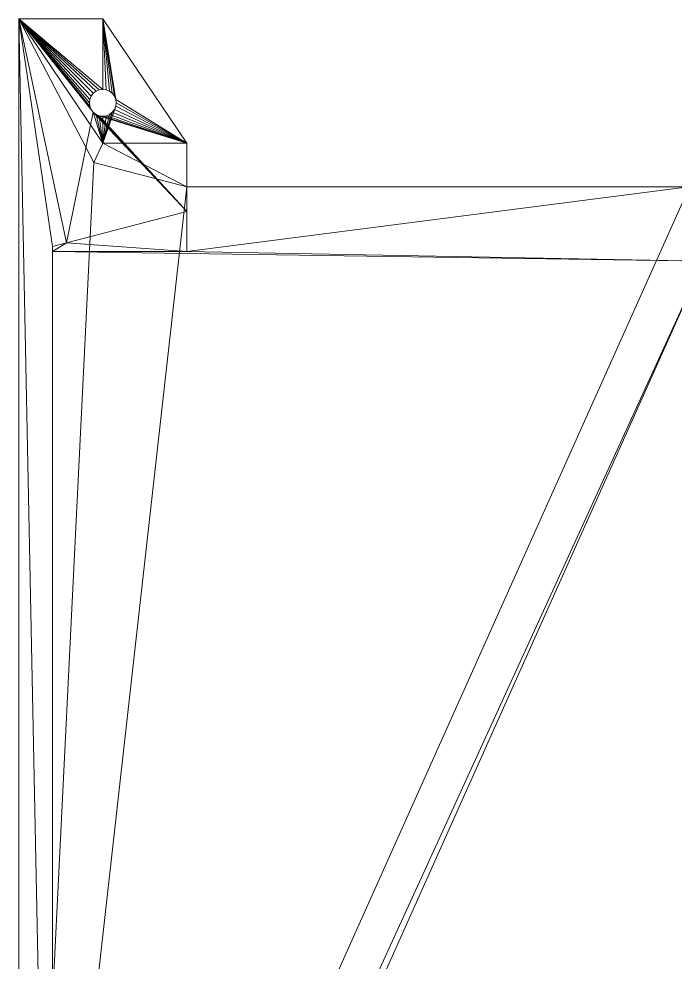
# Model space of a CAD drawing. Header units: millimetres. Extents: x -38752 to -34801, y 260924 to 263752.
# Drawn here: x -36435.5 to -36337.8, y 263231.3 to 263371.8 of the extents above; entities that cross this region are included whole.
import ezdxf

# ---------------------------------------------------------------- set-up
doc = ezdxf.new("R2010")
doc.units = ezdxf.units.MM
doc.layers.add('0.09', color=1, linetype='Continuous', lineweight=9)

msp = doc.modelspace()

# ---------------------------------------------------------------- meshes
at = {"layer": '0.09'}
mesh = msp.add_polyface(dxfattribs=at)
corners = [(-36435.53, 263371.76, 2.07), (-36435.53, 263123.78, 7.07), (-36435.53, 263371.76, 7.07), (-36435.53, 263123.78, 2.07)]
mesh.append_faces([[corners[k] for k in face] for face in [(0, 1, 2), (1, 0, 3)]], dxfattribs={"vtx0": -1})
mesh = msp.add_polyface(dxfattribs=at)
corners = [(-36435.53, 263371.76, 2.07), (-36430.53, 263123.78, 2.07), (-36435.53, 263123.78, 2.07), (-36430.53, 263337.86, 2.07), (-36428.46, 263338.39, 2.07), (-36424.45, 263357.84, 2.07), (-36410.53, 263343.06, 2.07), (-36424.03, 263357.52, 2.07), (-36423.55, 263357.32, 2.07), (-36410.53, 263353.26, 2.07), (-36423.03, 263357.26, 2.07), (-36424.76, 263358.26, 2.07), (-36424.96, 263358.74, 2.07), (-36425.03, 263359.26, 2.07), (-36424.96, 263359.77, 2.07), (-36424.76, 263360.26, 2.07), (-36424.45, 263360.67, 2.07), (-36424.03, 263360.99, 2.07), (-36423.55, 263361.19, 2.07), (-36423.03, 263361.26, 2.07), (-36421.1, 263359.77, 2.07), (-36423.03, 263371.76, 2.07), (-36421.03, 263359.26, 2.07), (-36421.1, 263358.74, 2.07), (-36421.3, 263358.26, 2.07), (-36421.62, 263357.84, 2.07), (-36422.03, 263357.52, 2.07), (-36422.51, 263357.32, 2.07), (-36421.3, 263360.26, 2.07), (-36421.62, 263360.67, 2.07), (-36422.03, 263360.99, 2.07), (-36422.51, 263361.19, 2.07)]
mesh.append_faces([[corners[k] for k in face] for face in [(0, 1, 2)]], dxfattribs={"vtx0": -1})
mesh.append_faces([[corners[k] for k in face] for face in [(1, 0, 3), (3, 0, 4), (4, 5, 6), (6, 8, 9), (5, 0, 11), (11, 0, 12), (12, 0, 13), (13, 0, 14), (14, 0, 15), (15, 0, 16), (16, 0, 17), (17, 0, 18), (18, 0, 19), (9, 20, 21), (20, 9, 22), (22, 9, 23), (23, 9, 24), (24, 9, 25), (25, 9, 26), (26, 9, 27), (27, 9, 10), (21, 19, 0)]], dxfattribs={"vtx0": -1, "vtx1": -1})
mesh.append_faces([[corners[k] for k in face] for face in [(4, 0, 5)]], dxfattribs={"vtx0": -1, "vtx1": -1, "vtx2": -1})
mesh.append_faces([[corners[k] for k in face] for face in [(6, 5, 7), (6, 7, 8), (9, 8, 10), (21, 20, 28), (21, 28, 29), (21, 29, 30), (21, 30, 31), (21, 31, 19)]], dxfattribs={"vtx0": -1, "vtx2": -1})
mesh = msp.add_polyface(dxfattribs=at)
corners = [(-36423.03, 263371.76, 7.07), (-36435.53, 263371.76, 2.07), (-36435.53, 263371.76, 7.07), (-36423.03, 263371.76, 2.07)]
mesh.append_faces([[corners[k] for k in face] for face in [(0, 1, 2), (1, 0, 3)]], dxfattribs={"vtx0": -1})
mesh = msp.add_polyface(dxfattribs=at)
corners = [(-36410.53, 263353.26, 7.07), (-36421.1, 263358.74, 7.07), (-36423.03, 263353.26, 7.07), (-36421.03, 263359.26, 7.07), (-36421.1, 263359.77, 7.07), (-36423.03, 263371.76, 7.07), (-36421.3, 263358.26, 7.07), (-36421.62, 263357.84, 7.07), (-36422.03, 263357.52, 7.07), (-36422.51, 263357.32, 7.07), (-36423.03, 263357.26, 7.07), (-36421.3, 263360.26, 7.07), (-36421.62, 263360.67, 7.07), (-36422.03, 263360.99, 7.07), (-36422.51, 263361.19, 7.07), (-36423.03, 263361.26, 7.07), (-36435.53, 263371.76, 7.07), (-36424.45, 263357.84, 7.07), (-36424.03, 263357.52, 7.07), (-36423.55, 263357.32, 7.07), (-36424.76, 263358.26, 7.07), (-36424.96, 263358.74, 7.07), (-36425.03, 263359.26, 7.07), (-36424.96, 263359.77, 7.07), (-36424.76, 263360.26, 7.07), (-36424.45, 263360.67, 7.07), (-36424.03, 263360.99, 7.07), (-36423.55, 263361.19, 7.07)]
mesh.append_faces([[corners[k] for k in face] for face in [(0, 1, 2), (1, 0, 3), (3, 0, 4), (4, 5, 11), (11, 5, 12), (12, 5, 13), (13, 5, 14), (14, 5, 15), (2, 17, 16), (17, 2, 18), (18, 2, 19), (19, 2, 10)]], dxfattribs={"vtx0": -1, "vtx1": -1})
mesh.append_faces([[corners[k] for k in face] for face in [(4, 0, 5), (2, 1, 6), (2, 6, 7), (2, 7, 8), (2, 8, 9), (2, 9, 10), (15, 5, 16), (16, 17, 20), (16, 20, 21), (16, 21, 22), (16, 22, 23), (16, 23, 24), (16, 24, 25), (16, 25, 26), (16, 26, 27), (16, 27, 15)]], dxfattribs={"vtx0": -1, "vtx2": -1})
mesh = msp.add_polyface(dxfattribs=at)
corners = [(-36435.53, 263371.76, 7.07), (-36424.38, 263350.36, 18.22), (-36423.03, 263353.26, 7.07)]
mesh.append_faces([[corners[k] for k in face] for face in [(0, 1, 2)]])
mesh = msp.add_polyface(dxfattribs=at)
corners = [(-36409.12, 263346.76, 33.49), (-36410.53, 263346.76, 32.07), (-36339.21, 263346.76, 103.39), (-36335.67, 263096.78, 106.93), (-36435.53, 263123.78, 7.07), (-36435.53, 263096.78, 7.07), (-36335.67, 263346.76, 106.93), (-36424.38, 263350.36, 18.22), (-36435.53, 263371.76, 7.07)]
mesh.append_faces([[corners[k] for k in face] for face in [(3, 4, 5), (4, 7, 8)]], dxfattribs={"vtx0": -1})
mesh.append_faces([[corners[k] for k in face] for face in [(4, 6, 1)]], dxfattribs={"vtx0": -1, "vtx1": -1, "vtx2": -1})
mesh.append_faces([[corners[k] for k in face] for face in [(4, 3, 6), (4, 1, 7), (1, 6, 2)]], dxfattribs={"vtx0": -1, "vtx2": -1})
mesh.append_faces([[corners[k] for k in face] for face in [(0, 1, 2)]], dxfattribs={"vtx1": -1})
mesh = msp.add_polyface(dxfattribs=at)
corners = [(-36410.53, 263353.26, 2.07), (-36423.03, 263371.76, 7.07), (-36410.53, 263353.26, 7.07), (-36423.03, 263371.76, 2.07)]
mesh.append_faces([[corners[k] for k in face] for face in [(0, 1, 2), (1, 0, 3)]], dxfattribs={"vtx0": -1})
mesh = msp.add_polyface(dxfattribs=at)
corners = [(-36424.03, 263360.99, 2.07), (-36423.55, 263361.19, 7.07), (-36424.03, 263360.99, 7.07), (-36423.55, 263361.19, 2.07)]
mesh.append_faces([[corners[k] for k in face] for face in [(0, 1, 2), (1, 0, 3)]], dxfattribs={"vtx0": -1})
mesh = msp.add_polyface(dxfattribs=at)
corners = [(-36423.55, 263361.19, 2.07), (-36423.03, 263361.26, 7.07), (-36423.55, 263361.19, 7.07), (-36423.03, 263361.26, 2.07)]
mesh.append_faces([[corners[k] for k in face] for face in [(0, 1, 2), (1, 0, 3)]], dxfattribs={"vtx0": -1})
mesh = msp.add_polyface(dxfattribs=at)
corners = [(-36423.03, 263361.26, 2.07), (-36422.51, 263361.19, 7.07), (-36423.03, 263361.26, 7.07), (-36422.51, 263361.19, 2.07)]
mesh.append_faces([[corners[k] for k in face] for face in [(0, 1, 2), (1, 0, 3)]], dxfattribs={"vtx0": -1})
mesh = msp.add_polyface(dxfattribs=at)
corners = [(-36422.51, 263361.19, 2.07), (-36422.03, 263360.99, 7.07), (-36422.51, 263361.19, 7.07), (-36422.03, 263360.99, 2.07)]
mesh.append_faces([[corners[k] for k in face] for face in [(0, 1, 2), (1, 0, 3)]], dxfattribs={"vtx0": -1})
mesh = msp.add_polyface(dxfattribs=at)
corners = [(-36425.03, 263359.26, 2.07), (-36424.96, 263359.77, 7.07), (-36425.03, 263359.26, 7.07), (-36424.96, 263359.77, 2.07)]
mesh.append_faces([[corners[k] for k in face] for face in [(0, 1, 2), (1, 0, 3)]], dxfattribs={"vtx0": -1})
mesh = msp.add_polyface(dxfattribs=at)
corners = [(-36424.96, 263359.77, 2.07), (-36424.76, 263360.26, 7.07), (-36424.96, 263359.77, 7.07), (-36424.76, 263360.26, 2.07)]
mesh.append_faces([[corners[k] for k in face] for face in [(0, 1, 2), (1, 0, 3)]], dxfattribs={"vtx0": -1})
mesh = msp.add_polyface(dxfattribs=at)
corners = [(-36424.76, 263360.26, 2.07), (-36424.45, 263360.67, 7.07), (-36424.76, 263360.26, 7.07), (-36424.45, 263360.67, 2.07)]
mesh.append_faces([[corners[k] for k in face] for face in [(0, 1, 2), (1, 0, 3)]], dxfattribs={"vtx0": -1})
mesh = msp.add_polyface(dxfattribs=at)
corners = [(-36424.45, 263360.67, 2.07), (-36424.03, 263360.99, 7.07), (-36424.45, 263360.67, 7.07), (-36424.03, 263360.99, 2.07)]
mesh.append_faces([[corners[k] for k in face] for face in [(0, 1, 2), (1, 0, 3)]], dxfattribs={"vtx0": -1})
mesh = msp.add_polyface(dxfattribs=at)
corners = [(-36421.62, 263360.67, 2.07), (-36422.03, 263360.99, 7.07), (-36422.03, 263360.99, 2.07), (-36421.62, 263360.67, 7.07)]
mesh.append_faces([[corners[k] for k in face] for face in [(0, 1, 2), (1, 0, 3)]], dxfattribs={"vtx0": -1})
mesh = msp.add_polyface(dxfattribs=at)
corners = [(-36421.62, 263360.67, 7.07), (-36421.3, 263360.26, 2.07), (-36421.3, 263360.26, 7.07), (-36421.62, 263360.67, 2.07)]
mesh.append_faces([[corners[k] for k in face] for face in [(0, 1, 2), (1, 0, 3)]], dxfattribs={"vtx0": -1})
mesh = msp.add_polyface(dxfattribs=at)
corners = [(-36421.3, 263360.26, 2.07), (-36421.1, 263359.77, 7.07), (-36421.3, 263360.26, 7.07), (-36421.1, 263359.77, 2.07)]
mesh.append_faces([[corners[k] for k in face] for face in [(0, 1, 2), (1, 0, 3)]], dxfattribs={"vtx0": -1})
mesh = msp.add_polyface(dxfattribs=at)
corners = [(-36421.1, 263359.77, 2.07), (-36421.03, 263359.26, 7.07), (-36421.1, 263359.77, 7.07), (-36421.03, 263359.26, 2.07)]
mesh.append_faces([[corners[k] for k in face] for face in [(0, 1, 2), (1, 0, 3)]], dxfattribs={"vtx0": -1})
mesh = msp.add_polyface(dxfattribs=at)
corners = [(-36424.96, 263358.74, 7.07), (-36425.03, 263359.26, 2.07), (-36425.03, 263359.26, 7.07), (-36424.96, 263358.74, 2.07)]
mesh.append_faces([[corners[k] for k in face] for face in [(0, 1, 2), (1, 0, 3)]], dxfattribs={"vtx0": -1})
mesh = msp.add_polyface(dxfattribs=at)
corners = [(-36424.76, 263358.26, 2.07), (-36424.96, 263358.74, 7.07), (-36424.76, 263358.26, 7.07), (-36424.96, 263358.74, 2.07)]
mesh.append_faces([[corners[k] for k in face] for face in [(0, 1, 2), (1, 0, 3)]], dxfattribs={"vtx0": -1})
mesh = msp.add_polyface(dxfattribs=at)
corners = [(-36421.1, 263358.74, 7.07), (-36421.3, 263358.26, 2.07), (-36421.3, 263358.26, 7.07), (-36421.1, 263358.74, 2.07)]
mesh.append_faces([[corners[k] for k in face] for face in [(0, 1, 2), (1, 0, 3)]], dxfattribs={"vtx0": -1})
mesh = msp.add_polyface(dxfattribs=at)
corners = [(-36421.03, 263359.26, 7.07), (-36421.1, 263358.74, 2.07), (-36421.1, 263358.74, 7.07), (-36421.03, 263359.26, 2.07)]
mesh.append_faces([[corners[k] for k in face] for face in [(0, 1, 2), (1, 0, 3)]], dxfattribs={"vtx0": -1})
mesh = msp.add_polyface(dxfattribs=at)
corners = [(-36424.45, 263357.84, 2.07), (-36424.76, 263358.26, 7.07), (-36424.45, 263357.84, 7.07), (-36424.76, 263358.26, 2.07)]
mesh.append_faces([[corners[k] for k in face] for face in [(0, 1, 2), (1, 0, 3)]], dxfattribs={"vtx0": -1})
mesh = msp.add_polyface(dxfattribs=at)
corners = [(-36424.03, 263357.52, 7.07), (-36424.45, 263357.84, 2.07), (-36424.45, 263357.84, 7.07), (-36424.03, 263357.52, 2.07)]
mesh.append_faces([[corners[k] for k in face] for face in [(0, 1, 2), (1, 0, 3)]], dxfattribs={"vtx0": -1})
mesh = msp.add_polyface(dxfattribs=at)
corners = [(-36423.55, 263357.32, 7.07), (-36424.03, 263357.52, 2.07), (-36424.03, 263357.52, 7.07), (-36423.55, 263357.32, 2.07)]
mesh.append_faces([[corners[k] for k in face] for face in [(0, 1, 2), (1, 0, 3)]], dxfattribs={"vtx0": -1})
mesh = msp.add_polyface(dxfattribs=at)
corners = [(-36423.03, 263357.26, 7.07), (-36423.55, 263357.32, 2.07), (-36423.55, 263357.32, 7.07), (-36423.03, 263357.26, 2.07)]
mesh.append_faces([[corners[k] for k in face] for face in [(0, 1, 2), (1, 0, 3)]], dxfattribs={"vtx0": -1})
mesh = msp.add_polyface(dxfattribs=at)
corners = [(-36422.51, 263357.32, 7.07), (-36423.03, 263357.26, 2.07), (-36423.03, 263357.26, 7.07), (-36422.51, 263357.32, 2.07)]
mesh.append_faces([[corners[k] for k in face] for face in [(0, 1, 2), (1, 0, 3)]], dxfattribs={"vtx0": -1})
mesh = msp.add_polyface(dxfattribs=at)
corners = [(-36422.03, 263357.52, 7.07), (-36422.51, 263357.32, 2.07), (-36422.51, 263357.32, 7.07), (-36422.03, 263357.52, 2.07)]
mesh.append_faces([[corners[k] for k in face] for face in [(0, 1, 2), (1, 0, 3)]], dxfattribs={"vtx0": -1})
mesh = msp.add_polyface(dxfattribs=at)
corners = [(-36421.62, 263357.84, 7.07), (-36422.03, 263357.52, 2.07), (-36422.03, 263357.52, 7.07), (-36421.62, 263357.84, 2.07)]
mesh.append_faces([[corners[k] for k in face] for face in [(0, 1, 2), (1, 0, 3)]], dxfattribs={"vtx0": -1})
mesh = msp.add_polyface(dxfattribs=at)
corners = [(-36421.3, 263358.26, 2.07), (-36421.62, 263357.84, 7.07), (-36421.3, 263358.26, 7.07), (-36421.62, 263357.84, 2.07)]
mesh.append_faces([[corners[k] for k in face] for face in [(0, 1, 2), (1, 0, 3)]], dxfattribs={"vtx0": -1})
mesh = msp.add_polyface(dxfattribs=at)
corners = [(-36410.53, 263346.76, 32.07), (-36423.03, 263353.26, 7.07), (-36424.38, 263350.36, 18.22), (-36410.53, 263353.26, 7.07)]
mesh.append_faces([[corners[k] for k in face] for face in [(0, 1, 2), (1, 0, 3)]], dxfattribs={"vtx0": -1})
mesh = msp.add_polyface(dxfattribs=at)
corners = [(-36410.53, 263346.76, 25), (-36410.53, 263353.26, 7.07), (-36410.53, 263346.76, 32.07), (-36410.53, 263337.09, 25), (-36410.53, 263343.06, 2.07), (-36410.53, 263353.26, 2.07)]
mesh.append_faces([[corners[k] for k in face] for face in [(0, 1, 2), (1, 4, 5)]], dxfattribs={"vtx0": -1})
mesh.append_faces([[corners[k] for k in face] for face in [(1, 0, 3), (1, 3, 4)]], dxfattribs={"vtx0": -1, "vtx2": -1})
mesh = msp.add_polyface(dxfattribs=at)
corners = [(-36428.46, 263123.78, 7.07), (-36406.51, 263096.78, 29.03), (-36428.46, 263096.78, 7.07), (-36406.51, 263103.78, 29.03), (-36337.85, 263103.78, 97.69), (-36337.85, 263096.78, 97.69), (-36333.6, 263335.69, 101.93), (-36333.6, 263096.78, 101.93), (-36430.53, 263123.78, 5), (-36430.53, 263337.09, 5), (-36410.53, 263337.09, 25), (-36335.81, 263346.76, 99.72), (-36410.53, 263346.76, 25)]
mesh.append_faces([[corners[k] for k in face] for face in [(0, 1, 2), (5, 6, 7), (11, 10, 12)]], dxfattribs={"vtx0": -1})
mesh.append_faces([[corners[k] for k in face] for face in [(1, 0, 3), (3, 0, 4)]], dxfattribs={"vtx0": -1, "vtx1": -1})
mesh.append_faces([[corners[k] for k in face] for face in [(6, 4, 0)]], dxfattribs={"vtx0": -1, "vtx1": -1, "vtx2": -1})
mesh.append_faces([[corners[k] for k in face] for face in [(6, 5, 4), (6, 0, 8), (6, 8, 9), (6, 9, 10), (10, 11, 6)]], dxfattribs={"vtx0": -1, "vtx2": -1})
mesh = msp.add_polyface(dxfattribs=at)
corners = [(-36410.53, 263346.76, 32.07), (-36335.81, 263346.76, 99.72), (-36410.53, 263346.76, 25), (-36409.12, 263346.76, 33.49), (-36339.21, 263346.76, 103.39), (-36335.67, 263346.76, 106.93), (-36260.82, 263346.76, 24.72), (-36235.82, 263346.76, 7.07), (-36243.17, 263346.76, 7.07), (-36243.17, 263346.76, 6.07), (-36235.82, 263346.76, 6.07)]
mesh.append_faces([[corners[k] for k in face] for face in [(0, 1, 2), (9, 7, 10)]], dxfattribs={"vtx0": -1})
mesh.append_faces([[corners[k] for k in face] for face in [(1, 5, 6), (6, 7, 8), (8, 7, 9)]], dxfattribs={"vtx0": -1, "vtx1": -1})
mesh.append_faces([[corners[k] for k in face] for face in [(1, 0, 3), (1, 3, 4), (1, 4, 5), (6, 5, 7)]], dxfattribs={"vtx0": -1, "vtx2": -1})
mesh = msp.add_polyface(dxfattribs=at)
corners = [(-36428.46, 263338.39, 2.07), (-36430.53, 263337.09, 5), (-36430.53, 263337.86, 2.07), (-36410.53, 263337.09, 25), (-36410.53, 263343.06, 2.07)]
mesh.append_faces([[corners[k] for k in face] for face in [(0, 1, 2), (3, 0, 4)]], dxfattribs={"vtx0": -1})
mesh.append_faces([[corners[k] for k in face] for face in [(1, 0, 3)]], dxfattribs={"vtx0": -1, "vtx1": -1})
mesh = msp.add_polyface(dxfattribs=at)
corners = [(-36430.53, 263123.78, 5), (-36430.53, 263337.86, 2.07), (-36430.53, 263337.09, 5), (-36430.53, 263123.78, 2.07)]
mesh.append_faces([[corners[k] for k in face] for face in [(0, 1, 2), (1, 0, 3)]], dxfattribs={"vtx0": -1})

doc.saveas('drawing.dxf')
